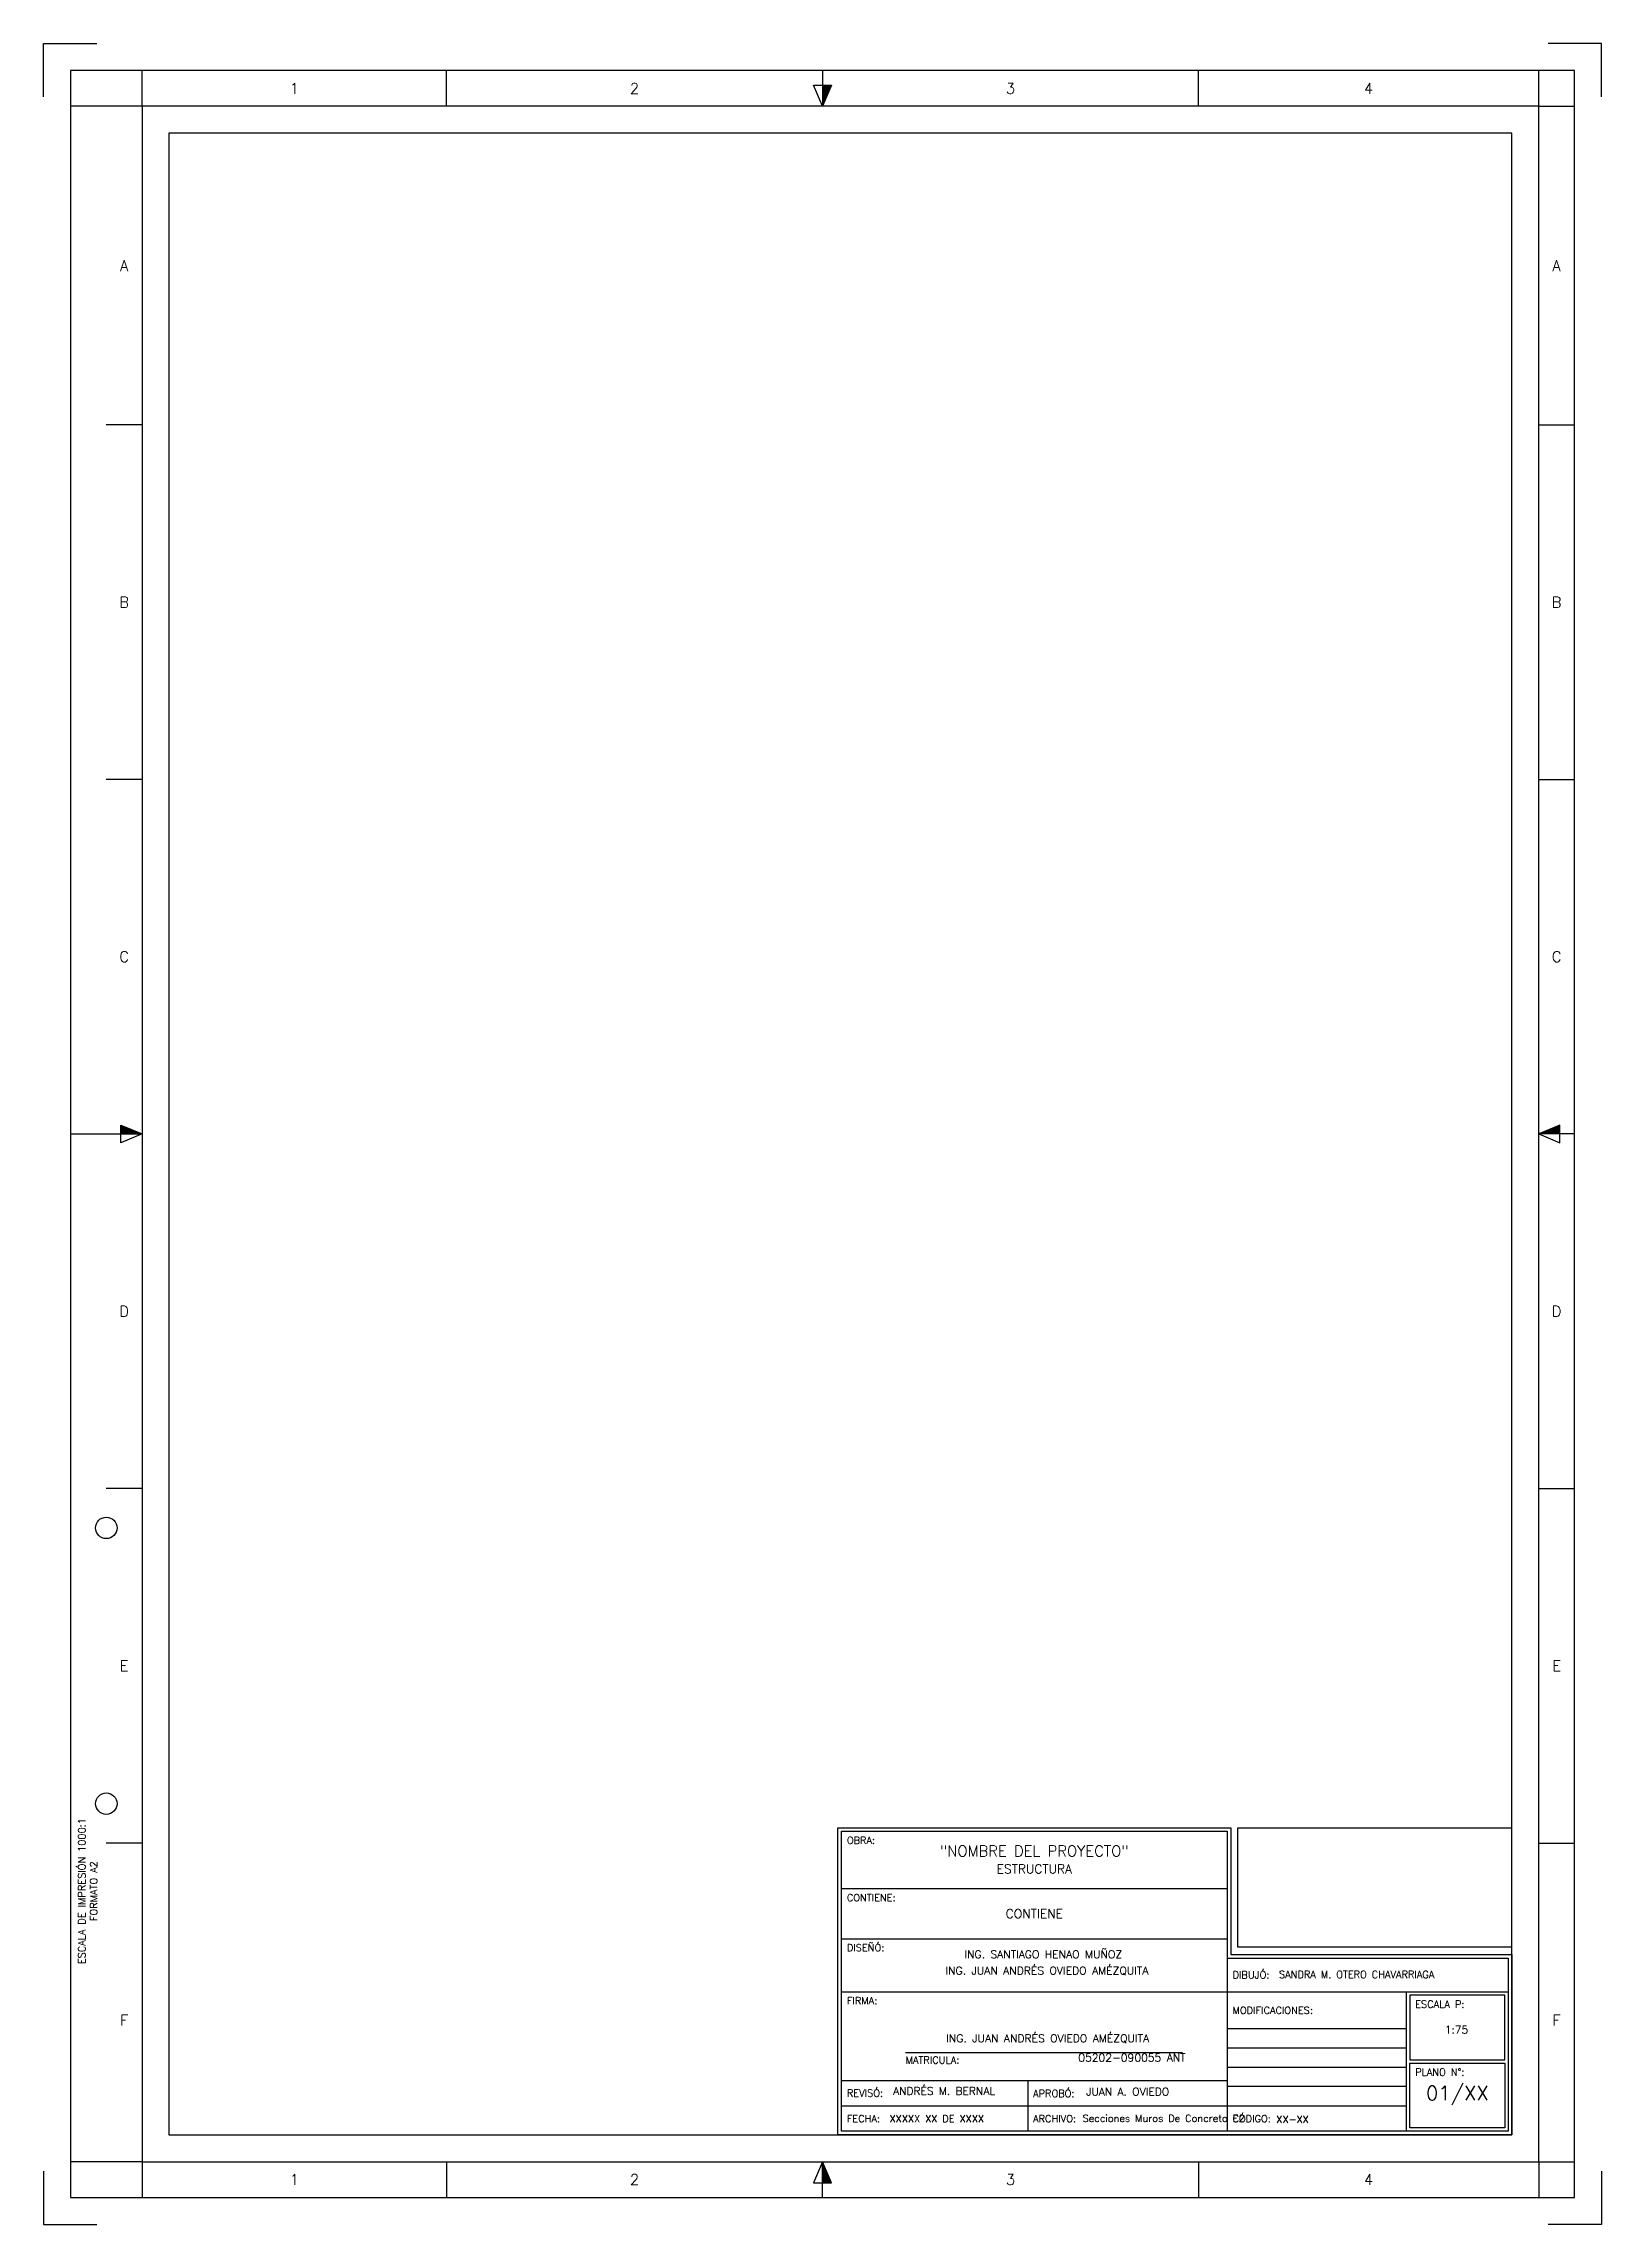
# Paper-space layout 'A2-VERTICAL' of a CAD drawing. Header units: millimetres. Extents: x 0 to 0.435, y 0 to 0.609.
import ezdxf
from ezdxf.enums import TextEntityAlignment as Align

# ---------------------------------------------------------------- set-up
doc = ezdxf.new("R2010")
doc.units = ezdxf.units.MM
doc.header["$LTSCALE"] = 0.01
for name, color, linetype in [('FC_BORDES', 4, 'Continuous'), ('FC_COTAS', 1, 'Continuous'), ('FC_HATCH 253', 253, 'Continuous'), ('FC_R-140', 2, 'Continuous'), ('FC_R-175', 5, 'Continuous'), ('FC_R-200', 5, 'Continuous'), ('FC_R-80', 11, 'Continuous'), ('FC_ROTULO', 5, 'Continuous')]:
    doc.layers.add(name, color=color, linetype=linetype)
doc.layers.add('FC_DEFPOINTS', color=250, linetype='Continuous', plot=False)
doc.layers.add('FC_HOJA LAYOUT', color=230, linetype='Continuous', plot=False)
doc.styles.add('FC_TEXT', font='romans.shx', dxfattribs={"height": 0.002})
doc.styles.add('FC_TEXT1', font='romans.shx')

# ---------------------------------------------------------------- blocks, each defined once
blk = doc.blocks.new('FC_B_ROTULO A2 VERTICAL')
at = {"layer": 'FC_HATCH 253'}
h = blk.add_hatch(color=254, dxfattribs=at)
h.dxf.hatch_style = 1
h.paths.add_polyline_path([(0.2175, 0.5915), (0.2175, 0.59742), (0.22, 0.59742)])
h = blk.add_hatch(color=254, dxfattribs=at)
h.dxf.hatch_style = 1
h.paths.add_polyline_path([(0.0275, 0.3045), (0.02158, 0.3045), (0.02158, 0.307)])
h = blk.add_hatch(color=254, dxfattribs=at)
h.dxf.hatch_style = 1
h.paths.add_polyline_path([(0.4175, 0.3045), (0.42342, 0.3045), (0.42342, 0.307)])
h = blk.add_hatch(color=254, dxfattribs=at)
h.dxf.hatch_style = 1
h.paths.add_polyline_path([(0.2175, 0.0175), (0.2175, 0.01158), (0.22, 0.01158)])
h = blk.add_hatch(color=254, dxfattribs=at)
h.dxf.hatch_style = 1
h.paths.add_polyline_path([(0.2175, 0.0175), (0.2175, 0.01158), (0.22, 0.01158)])
for p, q in [((0.33348, 0.11076), (0.41, 0.11076)), ((0.33348, 0.07737), (0.33348, 0.11076)), ((0.41, 0.07737), (0.33348, 0.07737))]:
    blk.add_line(p, q)
at = {"color": 254, "ltscale": 1.5}
for points in [[(0, 0.59413), (0, 0.609), (0.01487, 0.609)], [(0.435, 0.59413), (0.435, 0.609), (0.42013, 0.609)], [(0, 0.01487), (0, 0), (0.01487, 0)], [(0.435, 0.01487), (0.435, 0), (0.42013, 0)]]:
    blk.add_lwpolyline(points, dxfattribs=at)
at = {"layer": 'FC_BORDES'}
blk.add_line((0.33049, 0.10977), (0.33049, 0.02599), dxfattribs=at)
at = {"layer": 'FC_BORDES', "color": 4}
blk.add_lwpolyline([(0.4175, 0.5915), (0.0275, 0.5915), (0.0275, 0.0175), (0.4175, 0.0175)], close=True, dxfattribs=at)
at = {"layer": 'FC_BORDES'}
for points in [[(0.33049, 0.07438), (0.40901, 0.07438), (0.40901, 0.02599), (0.2228, 0.02599), (0.2228, 0.10977), (0.33049, 0.10977)], [(0.2228, 0.09376), (0.33049, 0.09376)], [(0.2228, 0.07976), (0.33049, 0.07976)], [(0.2228, 0.06498), (0.33049, 0.06498)], [(0.33049, 0.06498), (0.40901, 0.06498)], [(0.38054, 0.02599), (0.38054, 0.06498), (0.40901, 0.06498)], [(0.38152, 0.06399), (0.38152, 0.04598), (0.40802, 0.04598), (0.40802, 0.06399), (0.38152, 0.06399)], [(0.2228, 0.04021), (0.33049, 0.04021)], [(0.2748, 0.04021), (0.2748, 0.02599)], [(0.2228, 0.0331), (0.38054, 0.0331)]]:
    blk.add_lwpolyline(points, dxfattribs=at)
blk.add_lwpolyline([(0.38152, 0.04499), (0.40802, 0.04499), (0.40802, 0.02698), (0.38152, 0.02698)], close=True, dxfattribs=at)
at = {"layer": 'FC_HATCH 253'}
for points in [[(0.0275, 0.5915), (0.0275, 0.6015)], [(0.1125, 0.5915), (0.1125, 0.6015)], [(0.2175, 0.6015), (0.2175, 0.5915)], [(0.2175, 0.59742), (0.2175, 0.5915)], [(0.3225, 0.5915), (0.3225, 0.6015)], [(0.4175, 0.5915), (0.4175, 0.6015)], [(0.0275, 0.5915), (0.0075, 0.5915)], [(0.4175, 0.5915), (0.4275, 0.5915)], [(0.0275, 0.5025), (0.0175, 0.5025)], [(0.4175, 0.5025), (0.4275, 0.5025)], [(0.0275, 0.4035), (0.0175, 0.4035)], [(0.4175, 0.4035), (0.4275, 0.4035)], [(0.0075, 0.3045), (0.0275, 0.3045)], [(0.02158, 0.3045), (0.0275, 0.3045)], [(0.4275, 0.3045), (0.4175, 0.3045)], [(0.42342, 0.3045), (0.4175, 0.3045)], [(0.0275, 0.2055), (0.0175, 0.2055)], [(0.4175, 0.2055), (0.4275, 0.2055)], [(0.0275, 0.1065), (0.0175, 0.1065)], [(0.4175, 0.1065), (0.4275, 0.1065)], [(0.0275, 0.0175), (0.0075, 0.0175)], [(0.0275, 0.0175), (0.0275, 0.0075)], [(0.1125, 0.0175), (0.1125, 0.0075)], [(0.2175, 0.0075), (0.2175, 0.0175)], [(0.2175, 0.01158), (0.2175, 0.0175)], [(0.2175, 0.0075), (0.2175, 0.0175)], [(0.2175, 0.01158), (0.2175, 0.0175)], [(0.3225, 0.0175), (0.3225, 0.0075)], [(0.4175, 0.0175), (0.4175, 0.0075)], [(0.4175, 0.0175), (0.4275, 0.0175)]]:
    blk.add_lwpolyline(points, dxfattribs=at)
for points in [[(0.22, 0.59742), (0.2175, 0.5915), (0.215, 0.59742)], [(0.02158, 0.307), (0.0275, 0.3045), (0.02158, 0.302)], [(0.42342, 0.307), (0.4175, 0.3045), (0.42342, 0.302)], [(0.22, 0.01158), (0.2175, 0.0175), (0.215, 0.01158)], [(0.22, 0.01158), (0.2175, 0.0175), (0.215, 0.01158)]]:
    blk.add_lwpolyline(points, close=True, dxfattribs=at)
for centre in [(0.0175, 0.1945), (0.0175, 0.1175)]:
    blk.add_circle(centre, 0.003, dxfattribs=at)
at = {"layer": 'FC_HOJA LAYOUT'}
blk.add_lwpolyline([(0.4275, 0.6015), (0.0075, 0.6015), (0.0075, 0.0075), (0.4275, 0.0075)], close=True, dxfattribs=at)
at = {"layer": 'FC_ROTULO', "color": 7}
blk.add_line((0.24071, 0.04804), (0.31799, 0.04804), dxfattribs=at)
at = {"layer": 'FC_ROTULO', "color": 9}
blk.add_lwpolyline([(0.41, 0.584), (0.035, 0.584), (0.035, 0.025), (0.41, 0.025)], close=True, dxfattribs=at)
at = {"layer": 'FC_ROTULO'}
blk.add_lwpolyline([(0.41, 0.025), (0.22181, 0.025), (0.22181, 0.11076), (0.33148, 0.11076), (0.33148, 0.07537), (0.41, 0.07537)], close=True, dxfattribs=at)
blk.add_lwpolyline([(0.41, 0.07737), (0.33348, 0.07737), (0.33348, 0.11076), (0.41, 0.11076)], dxfattribs=at)
at = {"layer": 'FC_ROTULO', "color": 12}
for points in [[(0.38054, 0.05461), (0.33049, 0.05461)], [(0.38054, 0.04923), (0.33049, 0.04923)], [(0.38054, 0.04385), (0.33049, 0.04385)], [(0.38054, 0.03847), (0.33049, 0.03847)]]:
    blk.add_lwpolyline(points, dxfattribs=at)
at = {"layer": 'FC_DEFPOINTS', "insert": (0.01233, 0.09306), "char_height": 0.002, "attachment_point": 5, "rotation": 90, "style": 'FC_TEXT'}
blk.add_mtext_dynamic_manual_height_columns('ESCALA DE IMPRESIÓN 1000:1\\PFORMATO A2', width=0.0458295, gutter_width=0.045, heights=[0], dxfattribs=at)
at = {"layer": 'FC_DEFPOINTS', "style": 'FC_TEXT1', "flags": 2}
for tag, p in [('SAVE_BY', (0.01089, 0.57301)), ('SAVE_TIME', (0.01089, 0.54273))]:
    blk.add_attdef(tag, text='', height=0.002, rotation=90, dxfattribs=at).set_placement(p, align=Align.MIDDLE_CENTER)
at = {"layer": 'FC_R-140', "color": 2, "style": 'FC_TEXT1'}
blk.add_attdef('ESTRUCTURA', text='', height=0.0025, dxfattribs=at).set_placement((0.27665, 0.09927), align=Align.MIDDLE_CENTER)
at = {"layer": 'FC_R-175', "style": 'FC_TEXT1'}
blk.add_attdef('PROYECTO', text='', height=0.003, dxfattribs=at).set_placement((0.27665, 0.10427), align=Align.MIDDLE_CENTER)
at = {"layer": 'FC_R-80', "color": 254, "char_height": 0.003, "attachment_point": 5, "style": 'FC_TEXT'}
for s, insert in [('1', (0.07, 0.5965)), ('2', (0.165, 0.5965)), ('3', (0.27, 0.5965)), ('4', (0.37, 0.5965)), ('A', (0.0225, 0.547)), ('A', (0.4225, 0.547)), ('B', (0.0225, 0.453)), ('B', (0.4225, 0.453)), ('C', (0.0225, 0.354)), ('C', (0.4225, 0.354)), ('D', (0.0225, 0.255)), ('D', (0.4225, 0.255)), ('E', (0.0225, 0.156)), ('E', (0.4225, 0.156)), ('F', (0.0225, 0.057)), ('F', (0.4225, 0.057)), ('1', (0.07, 0.0125)), ('2', (0.165, 0.0125)), ('3', (0.27, 0.0125)), ('4', (0.37, 0.0125))]:
    blk.add_mtext_dynamic_manual_height_columns(s, width=0.0016014, gutter_width=0.045, heights=[0], dxfattribs=dict(at, insert=insert))
at = {"layer": 'FC_R-80', "color": 12, "char_height": 0.002, "style": 'FC_TEXT'}
for s, width, insert, attachment_point in [('OBRA:', 0.008401, (0.2243, 0.10827), 1), ('CONTIENE:', 0.0147819, (0.2243, 0.09226), 1), ('DISEÑÓ:', 0.0111629, (0.2243, 0.07826), 1), ('DIBUJÓ:', 0.0107819, (0.33199, 0.06968), 4), ('DIBUJÓ:', 0.0107819, (0.33199, 0.06968), 4), ('FIRMA:', 0.0090676, (0.2243, 0.06348), 1), ('ESCALA P:', 0.0153533, (0.38302, 0.06249), 1), ('MODIFICACIONES:', 0.0107819, (0.33199, 0.05979), 4), ('MATRICULA:', 0.0163057, (0.24071, 0.04688), 1), ('REVISÓ:', 0.0107819, (0.2243, 0.03665), 4), ('APROBÓ:', 0.012401, (0.2763, 0.03655), 4), ('FECHA:', 0.0099248, (0.2243, 0.02954), 4), ('ARCHIVO:', 0.0099248, (0.2763, 0.02954), 4), ('CÓDIGO:', 0.0099248, (0.33199, 0.02954), 4)]:
    blk.add_mtext_dynamic_manual_height_columns(s, width=width, gutter_width=0.01, heights=[0], dxfattribs=dict(at, insert=insert, attachment_point=attachment_point))
at = {"layer": 'FC_R-80', "style": 'FC_TEXT1'}
for tag, p in [('MODIFICACIÓN1', (0.33199, 0.05192)), ('MODIFICACIÓN2', (0.33199, 0.04654)), ('MODIFICACIÓN3', (0.33199, 0.04116)), ('MODIFICACIÓN4', (0.33199, 0.03579)), ('CÓDIGO', (0.34423, 0.02935))]:
    blk.add_attdef(tag, text='', height=0.002, dxfattribs=at).set_placement(p, align=Align.MIDDLE_LEFT)
blk = doc.blocks.new('*U148')
at = {"layer": 'FC_R-80', "insert": (0, 0), "char_height": 0.002, "attachment_point": 4, "style": 'FC_TEXT1'}
blk.add_mtext_dynamic_manual_height_columns('SANDRA M. OTERO CHAVARRIAGA', width=0.0538891, gutter_width=0.045, heights=[0], dxfattribs=at)
blk = doc.blocks.new('*U42')
at = {"layer": 'FC_R-80', "insert": (0, 0), "char_height": 0.002175, "attachment_point": 4, "style": 'FC_TEXT1'}
blk.add_mtext_dynamic_manual_height_columns('1:75', width=0.0069624, gutter_width=0.045, heights=[0], dxfattribs=at)
blk = doc.blocks.new('*U5')
at = {"layer": 'FC_ROTULO', "color": 12, "insert": (0.00148, -0.00148), "char_height": 0.002, "attachment_point": 1, "style": 'FC_TEXT1'}
blk.add_mtext_dynamic_manual_height_columns('PLANO N°:', width=0.0163891, gutter_width=0.045, heights=[0], dxfattribs=at)
blk = doc.blocks.new('*U149')
at = {"layer": 'FC_ROTULO', "color": 11, "insert": (0, 0), "char_height": 0.0022, "width": 0.050203, "attachment_point": 5, "style": 'FC_TEXT1'}
blk.add_mtext('ING. SANTIAGO HENAO MUÑOZ', dxfattribs=at)
blk = doc.blocks.new('*U143')
at = {"layer": 'FC_R-80', "insert": (0, 0), "char_height": 0.0022, "width": 0.0649744, "attachment_point": 8, "style": 'FC_TEXT1'}
blk.add_mtext('ING. JUAN ANDRÉS OVIEDO AMÉZQUITA', dxfattribs=at)
at = {"layer": 'FC_R-80', "char_height": 0.0021754, "attachment_point": 4, "style": 'FC_TEXT1'}
for s, width, insert in [('ANDRÉS M. BERNAL', 0.0325493, (-0.04313, -0.01339)), ('JUAN A. OVIEDO', 0.0264375, (0.01078, -0.0136))]:
    blk.add_mtext_dynamic_manual_height_columns(s, width=width, gutter_width=0.045, heights=[0], dxfattribs=dict(at, insert=insert))
at = {"layer": 'FC_ROTULO', "color": 11, "insert": (-0.0002, 0.02011), "char_height": 0.0022, "width": 0.0653934, "attachment_point": 5, "style": 'FC_TEXT1'}
blk.add_mtext('ING.^IJUAN ANDRÉS OVIEDO AMÉZQUITA', dxfattribs=at)
at = {"layer": 'FC_ROTULO', "color": 11, "insert": (0.03854, -0.00297), "char_height": 0.0022, "attachment_point": 3, "style": 'FC_TEXT1'}
blk.add_mtext_dynamic_manual_height_columns('05202-090055 ANT', width=0.0337553, gutter_width=0.045, heights=[0], dxfattribs=at)

psp = doc.layouts.new('A2-VERTICAL')

# ---------------------------------------------------------------- block references
ref = psp.add_blockref('FC_B_ROTULO A2 VERTICAL', (0, 0))
ref.add_attrib('PROYECTO', '"NOMBRE DEL PROYECTO"', dxfattribs={"layer": 'FC_R-175', "height": 0.003, "style": 'FC_TEXT1'}).set_placement((0.27665, 0.10427), align=Align.MIDDLE_CENTER)
ref.add_attrib('ESTRUCTURA', 'ESTRUCTURA', dxfattribs={"layer": 'FC_R-140', "color": 2, "height": 0.0025, "style": 'FC_TEXT1'}).set_placement((0.27665, 0.09927), align=Align.MIDDLE_CENTER)
ref.add_attrib('CÓDIGO', 'XX-XX', dxfattribs={"layer": 'FC_R-80', "height": 0.002, "style": 'FC_TEXT1'}).set_placement((0.34423, 0.02935), align=Align.MIDDLE_LEFT)
at = {"layer": 'FC_COTAS'}
for name, p in [('*U149', (0.27915, 0.07543)), ('*U143', (0.28037, 0.05065)), ('*U148', (0.34499, 0.06979)), ('*U42', (0.39129, 0.05436))]:
    psp.add_blockref(name, p, dxfattribs=at)
at = {"layer": 'FC_R-80'}
psp.add_blockref('*U5', (0.38152, 0.04499), dxfattribs=at)

# ---------------------------------------------------------------- texts
at = {"layer": 'FC_R-140', "insert": (0.27665, 0.08676), "char_height": 0.0025, "attachment_point": 5, "style": 'FC_TEXT'}
psp.add_mtext_dynamic_manual_height_columns('CONTIENE', width=0.1067978, gutter_width=0.01, heights=[0], dxfattribs=at)
at = {"layer": 'FC_R-200', "insert": (0.39477, 0.03598), "char_height": 0.004, "attachment_point": 5, "style": 'FC_TEXT'}
psp.add_mtext_dynamic_manual_height_columns('01/XX', width=0.0188971, gutter_width=0.01, heights=[0], dxfattribs=at)
at = {"layer": 'FC_R-80', "insert": (0.23622, 0.02854), "char_height": 0.002, "attachment_point": 7, "style": 'FC_TEXT'}
psp.add_mtext_dynamic_manual_height_columns('XXXXX XX DE XXXX', width=0.0367351, gutter_width=0.01, heights=[0], dxfattribs=at)
at = {"layer": 'FC_R-80', "ltscale": 0.6, "insert": (0.29013, 0.03063), "char_height": 0.002, "attachment_point": 1, "style": 'FC_TEXT'}
psp.add_mtext('Secciones Muros De Concreto E2', dxfattribs=at)

doc.saveas('drawing.dxf')
